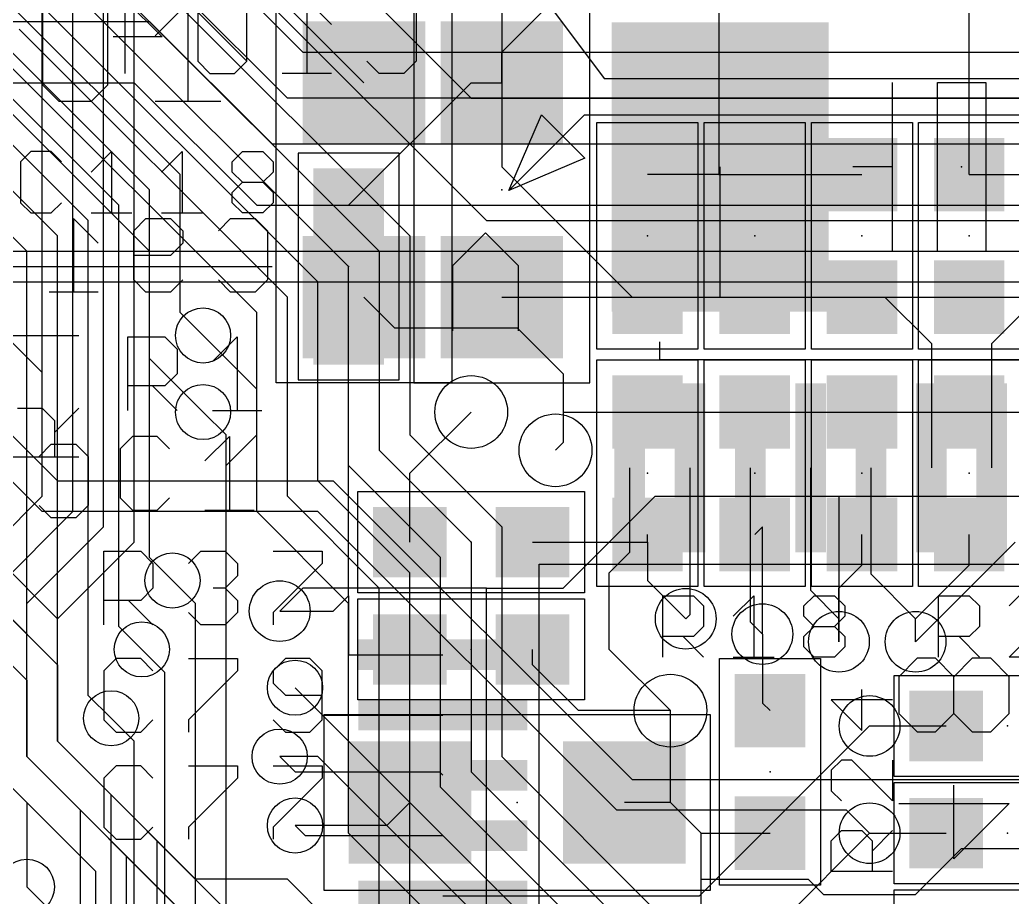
# Model space of a CAD drawing. Extents: x -61 to 136, y 23 to 123.
# Drawn here: x 80.21 to 88.43, y 56.11 to 63.39 of the extents above; entities that cross this region are included whole.
import ezdxf

# ---------------------------------------------------------------- set-up
doc = ezdxf.new("R2010")
doc.units = 0
for name, color, linetype in [('1', 14, 'CONTINUOUS'), ('13', 94, 'CONTINUOUS'), ('14', 94, 'CONTINUOUS'), ('15', 54, 'CONTINUOUS'), ('16', 134, 'CONTINUOUS'), ('18', 94, 'CONTINUOUS'), ('21', 251, 'CONTINUOUS'), ('22', 54, 'CONTINUOUS'), ('23', 251, 'CONTINUOUS'), ('24', 54, 'CONTINUOUS'), ('25', 251, 'CONTINUOUS'), ('26', 54, 'CONTINUOUS'), ('3', 214, 'CONTINUOUS'), ('39', 14, 'CONTINUOUS'), ('4', 214, 'CONTINUOUS'), ('40', 134, 'CONTINUOUS')]:
    doc.layers.add(name, color=color, linetype=linetype)

# ---------------------------------------------------------------- blocks, each defined once
blk = doc.blocks.new('RECT')
blk.add_solid([(-0.5, -0.5), (0.5, -0.5), (-0.5, 0.5), (0.5, 0.5)])
blk = doc.blocks.new('ROUNDV')
blk.add_circle((0, 0), 0.5)

msp = doc.modelspace()

# ---------------------------------------------------------------- linework, layer by layer
at = {"layer": '1'}
for p, q in [((81.153, 59.055), (81.153, 64.643)), ((80.899, 59.182), (80.899, 64.516)), ((80.645, 59.309), (80.645, 64.389)), ((80.391, 59.436), (80.391, 64.262)), ((86, 63.875), (86, 62.103)), ((82.169, 63.754), (83.058, 62.865)), ((84.201, 63.754), (84.201, 62.1665)), ((88.0745, 62.103), (88.0745, 63.627)), ((84.201, 62.1665), (85.2805, 61.087)), ((86, 62.103), (85.4075, 62.103)), ((86, 62.103), (86.2965, 62.103)), ((86.2965, 62.103), (87.1855, 62.103)), ((88.0745, 62.103), (88.9635, 62.103)), ((83.312, 60.833), (83.058, 61.087)), ((85.2805, 61.087), (85.4075, 61.087)), ((85.4075, 61.087), (86.2965, 61.087)), ((86.2965, 61.087), (87.1855, 61.087)), ((87.1855, 61.087), (88.0745, 61.087)), ((88.0745, 61.087), (88.9635, 61.087)), ((83.312, 60.833), (84.328, 60.833)), ((84.328, 60.833), (84.709, 60.452)), ((84.709, 60.452), (84.709, 60.1345)), ((83.439, 59.6265), (83.947, 60.1345)), ((84.709, 60.1345), (84.709, 59.8805)), ((84.709, 60.1345), (85.4075, 60.1345)), ((85.4075, 60.1345), (86.2965, 60.1345)), ((86.2965, 60.1345), (87.1855, 60.1345)), ((87.1855, 60.1345), (88.0745, 60.1345)), ((88.0745, 60.1345), (88.9635, 60.1345)), ((84.709, 59.8805), (84.6455, 59.817)), ((83.439, 59.055), (83.439, 59.6265)), ((79.756, 58.801), (80.391, 59.436)), ((80.01, 58.674), (80.645, 59.309)), ((80.264, 58.547), (80.899, 59.182)), ((86.36, 59.182), (86.2965, 59.1185)), ((86.36, 58.293), (86.36, 59.182)), ((80.518, 58.42), (81.153, 59.055)), ((84.455, 59.055), (85.4075, 59.055)), ((85.4075, 59.055), (85.4075, 59.1185)), ((85.4075, 59.055), (85.4075, 58.7375)), ((87.1855, 58.8645), (87.1855, 59.1185)), ((88.0745, 58.8645), (88.0745, 59.1185)), ((86.995, 58.674), (87.1855, 58.8645)), ((87.63, 58.42), (88.0745, 58.8645)), ((85.4075, 58.7375), (85.725, 58.42)), ((86.995, 58.2295), (86.995, 58.674)), ((80.264, 57.277), (80.264, 58.547)), ((80.518, 57.404), (80.518, 58.42)), ((87.63, 58.2295), (87.63, 58.42)), ((86.36, 58.293), (86.36, 57.7215)), ((83.439, 56.896), (83.439, 58.166)), ((84.455, 58.039), (84.455, 58.166)), ((84.836, 57.658), (84.455, 58.039)), ((85.598, 57.658), (84.836, 57.658)), ((85.598, 56.896), (85.598, 57.658)), ((86.36, 57.7215), (86.4235, 57.658)), ((87.249, 57.531), (87.884, 57.531)), ((81.661, 56.261), (80.518, 57.404)), ((81.534, 56.007), (80.264, 57.277)), ((83.439, 56.896), (83.2485, 56.7055)), ((85.598, 56.896), (85.217, 56.896)), ((85.852, 56.642), (85.598, 56.896)), ((83.2485, 56.7055), (82.4865, 56.7055)), ((85.852, 56.642), (86.4235, 56.642)), ((85.852, 55.372), (85.852, 56.642)), ((87.249, 56.642), (87.884, 56.642)), ((82.423, 56.261), (81.661, 56.261)), ((82.804, 55.88), (82.423, 56.261))]:
    msp.add_line(p, q, dxfattribs=at)
at = {"layer": '13'}
for p, q in [((82.423, 62.738), (81.407, 63.754)), ((82.169, 63.5), (82.55, 63.119)), ((65.913, 63.373), (81.28, 63.373)), ((81.28, 63.373), (82.296, 62.357)), ((82.55, 63.119), (96.52, 63.119)), ((65.5828, 62.865), (81.153, 62.865)), ((81.153, 62.865), (82.169, 61.849)), ((96.647, 62.738), (82.423, 62.738)), ((82.296, 62.357), (96.774, 62.357)), ((82.169, 61.849), (96.901, 61.849)), ((77.597, 61.468), (97.028, 61.468)), ((77.724, 61.214), (97.155, 61.214)), ((82.169, 60.325), (81.7245, 60.7695)), ((82.169, 59.944), (82.169, 60.325)), ((81.915, 59.69), (82.169, 59.944)), ((81.915, 55.245), (81.915, 59.69)), ((84.709, 58.674), (85.471, 59.436)), ((85.471, 59.436), (86.995, 59.436)), ((86.995, 59.436), (86.995, 58.801)), ((86.995, 59.436), (91.44, 59.436)), ((81.661, 58.547), (81.4705, 58.7375)), ((86.995, 58.801), (86.995, 58.2295)), ((82.55, 58.674), (82.3595, 58.4835)), ((84.074, 58.674), (82.55, 58.674)), ((84.074, 58.674), (84.709, 58.674)), ((84.074, 54.737), (84.074, 58.674)), ((81.661, 55.118), (81.661, 58.547)), ((81.407, 57.9755), (81.2165, 58.166)), ((81.407, 54.991), (81.407, 57.9755)), ((83.439, 56.896), (82.4865, 57.8485)), ((81.153, 57.404), (80.9625, 57.5945)), ((81.153, 54.864), (81.153, 57.404)), ((82.677, 57.277), (82.3595, 57.277)), ((83.185, 56.769), (82.677, 57.277)), ((83.439, 54.483), (83.439, 56.896)), ((83.185, 54.356), (83.185, 56.769))]:
    msp.add_line(p, q, dxfattribs=at)
at = {"layer": '14'}
for p, q in [((80.7085, 64.3255), (83.439, 61.595)), ((80.5815, 64.0715), (83.185, 61.468)), ((82.931, 61.341), (80.4545, 63.8175)), ((83.058, 63.627), (83.947, 62.738)), ((82.677, 61.214), (80.3275, 63.5635)), ((82.423, 61.087), (80.2005, 63.3095)), ((82.169, 60.96), (80.0735, 63.0555)), ((81.28, 61.468), (79.9465, 62.8015)), ((83.947, 62.738), (101.854, 62.738)), ((83.439, 61.595), (83.439, 59.944)), ((81.28, 60.579), (81.28, 61.468)), ((83.185, 61.468), (83.185, 59.817)), ((82.931, 59.69), (82.931, 61.341)), ((82.677, 59.563), (82.677, 61.214)), ((82.423, 59.436), (82.423, 61.087)), ((82.169, 59.309), (82.169, 60.96)), ((80.518, 58.42), (78.105, 60.833)), ((80.264, 58.293), (77.851, 60.706)), ((81.7245, 60.1345), (81.28, 60.579)), ((83.439, 59.944), (84.201, 59.182)), ((83.185, 59.817), (83.947, 59.055)), ((83.693, 58.928), (82.931, 59.69)), ((83.439, 58.801), (82.677, 59.563)), ((83.185, 58.674), (82.423, 59.436)), ((82.931, 58.547), (82.169, 59.309)), ((84.201, 59.182), (84.201, 57.277)), ((83.947, 59.055), (83.947, 57.15)), ((87.63, 58.2295), (88.4555, 59.055)), ((83.693, 57.023), (83.693, 58.928)), ((83.439, 56.896), (83.439, 58.801)), ((83.185, 56.769), (83.185, 58.674)), ((82.931, 56.642), (82.931, 58.547)), ((80.518, 57.404), (80.518, 58.42)), ((80.264, 57.277), (80.264, 58.293)), ((80.9625, 56.9595), (80.518, 57.404)), ((80.7085, 56.8325), (80.264, 57.277)), ((84.201, 57.277), (88.392, 53.086)), ((80.01, 57.15), (80.264, 56.896)), ((83.947, 57.15), (88.265, 52.832)), ((88.0745, 52.6415), (83.693, 57.023)), ((80.9625, 55.8165), (80.9625, 56.9595)), ((80.264, 56.896), (80.264, 56.1975)), ((80.7085, 55.9435), (80.7085, 56.8325)), ((84.455, 55.88), (83.439, 56.896)), ((84.201, 55.753), (83.185, 56.769)), ((83.947, 55.626), (82.931, 56.642))]:
    msp.add_line(p, q, dxfattribs=at)
at = {"layer": '15'}
for p, q in [((78.996, 66.8), (84.074, 61.722)), ((84.074, 61.722), (97.282, 61.722))]:
    msp.add_line(p, q, dxfattribs=at)
at = {"layer": '16'}
for p, q in [((81.534, 62.103), (79.1845, 64.4525)), ((81.28, 61.976), (78.9305, 64.3255)), ((81.026, 61.849), (78.6765, 64.1985)), ((80.772, 61.722), (78.4225, 64.0715)), ((80.518, 61.595), (78.1685, 63.9445)), ((80.264, 61.468), (77.9145, 63.8175)), ((84.201, 63.119), (84.836, 63.754)), ((84.201, 62.865), (84.201, 63.119)), ((82.931, 61.849), (83.947, 62.865)), ((83.947, 62.865), (84.201, 62.865)), ((81.534, 60.96), (81.534, 62.103)), ((86.011, 61.087), (86.011, 62.1665)), ((81.28, 58.928), (81.28, 61.976)), ((81.026, 58.3565), (81.026, 61.849)), ((80.772, 57.785), (80.772, 61.722)), ((80.518, 57.404), (80.518, 61.595)), ((80.264, 57.277), (80.264, 61.468)), ((84.201, 61.087), (86.011, 61.087)), ((86.011, 61.087), (87.376, 61.087)), ((87.376, 61.087), (87.761, 60.702)), ((88.261, 60.702), (88.646, 61.087)), ((81.7245, 60.7695), (81.534, 60.96)), ((82.931, 58.6105), (82.931, 60.833)), ((87.761, 60.702), (87.761, 59.672)), ((88.261, 59.672), (88.261, 60.702)), ((81.915, 59.944), (81.7245, 60.1345)), ((81.915, 56.0705), (81.915, 59.944)), ((85.261, 58.972), (85.261, 59.672)), ((85.761, 58.456), (85.761, 59.672)), ((86.261, 58.392), (86.261, 59.672)), ((86.761, 58.654), (86.761, 59.672)), ((87.261, 58.789), (87.261, 59.672)), ((85.09, 58.801), (85.261, 58.972)), ((81.4705, 58.7375), (81.28, 58.928)), ((85.09, 58.166), (85.09, 58.801)), ((87.63, 58.42), (87.261, 58.789)), ((86.995, 58.42), (86.761, 58.654)), ((82.804, 58.4835), (82.931, 58.6105)), ((82.931, 58.6105), (82.931, 58.122)), ((82.3595, 58.4835), (82.804, 58.4835)), ((85.725, 58.42), (85.761, 58.456)), ((86.995, 58.2295), (86.995, 58.42)), ((87.63, 58.2295), (87.63, 58.42)), ((81.2165, 58.166), (81.026, 58.3565)), ((86.261, 58.392), (86.36, 58.293)), ((85.598, 57.658), (85.09, 58.166)), ((82.931, 58.122), (83.711, 58.122)), ((82.4865, 57.8485), (82.713, 57.622)), ((80.9625, 57.5945), (80.772, 57.785)), ((82.713, 57.622), (83.711, 57.622)), ((85.84, 56.122), (87.249, 57.531)), ((81.3435, 56.5785), (80.518, 57.404)), ((81.0895, 56.4515), (80.264, 57.277)), ((82.3595, 57.277), (82.4865, 57.15)), ((80.8355, 56.3245), (80.01, 57.15)), ((82.4865, 57.15), (83.683, 57.15)), ((83.683, 57.15), (83.711, 57.122)), ((82.4865, 56.7055), (82.57, 56.622)), ((82.57, 56.622), (83.711, 56.622)), ((86.229, 55.622), (87.249, 56.642)), ((81.3435, 53.7845), (81.3435, 56.5785)), ((81.0895, 53.7845), (81.0895, 56.4515)), ((80.8355, 53.9115), (80.8355, 56.3245)), ((83.711, 56.122), (85.84, 56.122))]:
    msp.add_line(p, q, dxfattribs=at)
at = {"layer": '21'}
for p, q in [((84.3, 63.9), (85.05, 62.9)), ((85.05, 62.9), (96.65, 62.9))]:
    msp.add_line(p, q, dxfattribs=at)
at = {"layer": '22'}
for p, q in [((87.436, 62.8665), (87.436, 62.1665)), ((87.811, 61.4665), (87.811, 62.8665)), ((87.811, 62.8665), (88.211, 62.8665)), ((88.211, 62.8665), (88.211, 61.4665)), ((87.436, 62.1665), (87.111, 62.1665)), ((87.436, 62.1665), (87.436, 61.4665)), ((88.211, 61.4665), (87.811, 61.4665)), ((85.511, 60.5665), (85.511, 60.7165)), ((90.511, 60.5665), (85.511, 60.5665)), ((84.511, 51.872), (84.511, 58.872)), ((84.511, 58.872), (91.011, 58.872)), ((87.6428, 58.092), (87.4903, 57.9394)), ((87.7954, 58.092), (87.6428, 58.092)), ((87.9479, 57.9394), (87.7954, 58.092)), ((88.1004, 58.092), (87.9479, 57.9394)), ((88.2529, 58.092), (88.1004, 58.092)), ((88.4055, 57.9394), (88.2529, 58.092)), ((87.4903, 57.9394), (87.4903, 57.6344)), ((87.9479, 57.6344), (87.9479, 57.9394)), ((88.4055, 57.6344), (88.4055, 57.9394)), ((87.4903, 57.6344), (87.6428, 57.4818)), ((87.7954, 57.4818), (87.9479, 57.6344)), ((87.9479, 57.6344), (88.1004, 57.4818)), ((88.2529, 57.4818), (88.4055, 57.6344)), ((87.6428, 57.4818), (87.7954, 57.4818)), ((88.1004, 57.4818), (88.2529, 57.4818)), ((87.9479, 56.4294), (87.9479, 57.0395)), ((87.4903, 56.887), (88.4055, 56.887)), ((88.4055, 56.887), (87.9479, 56.4294))]:
    msp.add_line(p, q, dxfattribs=at)
at = {"layer": '23'}
for p in [(83.058, 61.976), (85.4075, 61.595), (86.2965, 61.595), (87.1855, 61.595), (88.0745, 61.595), (85.4075, 59.6265), (86.2965, 59.6265), (87.1855, 59.6265), (88.0745, 59.6265), (83.947, 59.055), (83.947, 58.166), (88.392, 57.531), (86.4235, 57.15), (84.328, 56.896), (88.392, 56.642)]:
    msp.add_point(p, dxfattribs=at)
at = {"layer": '24'}
for p in [(88.011, 62.1665), (84.201, 61.976), (82.931, 61.341)]:
    msp.add_point(p, dxfattribs=at)
at = {"layer": '25'}
for p, q in [((80.3926, 63.5261), (80.3926, 62.8482)), ((80.9349, 62.8482), (80.9349, 63.5261)), ((81.3281, 63.2549), (81.5993, 63.5261)), ((81.5993, 63.5261), (81.5993, 62.7126)), ((80.3926, 62.8482), (80.5282, 62.7126)), ((80.7993, 62.7126), (80.9349, 62.8482)), ((80.5282, 62.7126), (80.7993, 62.7126)), ((81.3281, 62.7126), (81.8704, 62.7126)), ((84.2599, 61.9714), (84.5293, 62.6001)), ((84.8868, 62.5983), (84.2599, 61.9714)), ((84.5293, 62.6001), (84.8886, 62.2408)), ((84.8868, 62.5983), (96.7613, 62.5983)), ((80.2959, 62.2939), (80.2112, 62.2092)), ((80.4654, 62.2939), (80.2959, 62.2939)), ((80.5502, 62.2092), (80.4654, 62.2939)), ((80.7959, 62.1245), (80.9654, 62.2939)), ((80.9654, 62.2939), (80.9654, 61.7855)), ((81.3806, 62.1245), (81.5501, 62.2939)), ((81.5501, 62.2939), (81.5501, 61.7855)), ((81.9653, 62.2092), (82.05, 62.2939)), ((82.05, 62.2939), (82.2195, 62.2939)), ((82.2195, 62.2939), (82.3043, 62.2092)), ((80.2112, 62.2092), (80.2112, 61.8702)), ((81.9653, 62.1245), (81.9653, 62.2092)), ((82.3043, 62.2092), (82.3043, 62.1245)), ((84.8886, 62.2408), (84.2599, 61.9714)), ((82.05, 62.0397), (81.9653, 62.1245)), ((82.3043, 62.1245), (82.2195, 62.0397)), ((81.9653, 61.955), (82.05, 62.0397)), ((82.05, 62.0397), (82.2195, 62.0397)), ((82.2195, 62.0397), (82.3043, 61.955)), ((81.9653, 61.8702), (81.9653, 61.955)), ((82.3043, 61.955), (82.3043, 61.8702)), ((80.2112, 61.8702), (80.2959, 61.7855)), ((80.4654, 61.7855), (80.5502, 61.8702)), ((82.05, 61.7855), (81.9653, 61.8702)), ((82.3043, 61.8702), (82.2195, 61.7855)), ((80.2959, 61.7855), (80.4654, 61.7855)), ((80.7959, 61.7855), (81.1349, 61.7855)), ((81.3806, 61.7855), (81.7196, 61.7855)), ((82.2195, 61.7855), (82.05, 61.7855)), ((83.7946, 61.3499), (84.0658, 61.6211)), ((84.0658, 61.6211), (84.3369, 61.3499)), ((71.12, 61.341), (82.296, 61.341)), ((83.7946, 60.8076), (83.7946, 61.3499)), ((84.3369, 61.3499), (84.3369, 60.8076)), ((83.7946, 61.2143), (84.3369, 61.2143)), ((80.3907, 60.4616), (80.3907, 60.8683)), ((80.6958, 60.7666), (80.0857, 60.7666)), ((80.0857, 60.7666), (80.3907, 60.4616)), ((81.1022, 60.1472), (81.1022, 60.7573)), ((81.1022, 60.7573), (81.4073, 60.7573)), ((81.4073, 60.7573), (81.5089, 60.6556)), ((81.8038, 60.5539), (82.0072, 60.7573)), ((82.0072, 60.7573), (82.0072, 60.1472)), ((81.5089, 60.6556), (81.5089, 60.4523)), ((81.5089, 60.4523), (81.4073, 60.3506)), ((81.4073, 60.3506), (81.1022, 60.3506)), ((81.3056, 60.3506), (81.5089, 60.1472)), ((80.1874, 60.1667), (80.3907, 60.1667)), ((80.3907, 60.1667), (80.4924, 60.065)), ((80.4924, 59.9633), (80.6958, 60.1667)), ((81.8038, 60.1472), (82.2106, 60.1472)), ((80.4924, 60.065), (80.4924, 59.7599)), ((81.1404, 59.9318), (81.0387, 59.8301)), ((81.3438, 59.9318), (81.1404, 59.9318)), ((81.4454, 59.8301), (81.3438, 59.9318)), ((81.7403, 59.7284), (81.9437, 59.9318)), ((81.9437, 59.9318), (81.9437, 59.3217)), ((81.0387, 59.8301), (81.0387, 59.4234)), ((80.6958, 59.7599), (80.0857, 59.7599)), ((81.0387, 59.4234), (81.1404, 59.3217)), ((81.3438, 59.3217), (81.4454, 59.4234)), ((81.1404, 59.3217), (81.3438, 59.3217)), ((81.7403, 59.3217), (82.1471, 59.3217)), ((80.9023, 58.3692), (80.9023, 58.9793)), ((80.9023, 58.9793), (81.2073, 58.9793)), ((81.2073, 58.9793), (81.309, 58.8776)), ((81.6039, 58.8776), (81.7056, 58.9793)), ((81.7056, 58.9793), (81.909, 58.9793)), ((81.909, 58.9793), (82.0107, 58.8776)), ((82.3056, 58.9793), (82.7123, 58.9793)), ((82.7123, 58.9793), (82.7123, 58.8776)), ((81.309, 58.8776), (81.309, 58.6743)), ((82.0107, 58.8776), (82.0107, 58.7759)), ((82.7123, 58.8776), (82.3056, 58.4709)), ((82.0107, 58.7759), (81.909, 58.6743)), ((81.309, 58.6743), (81.2073, 58.5726)), ((81.909, 58.6743), (81.8073, 58.6743)), ((81.909, 58.6743), (82.0107, 58.5726)), ((81.2073, 58.5726), (80.9023, 58.5726)), ((81.1057, 58.5726), (81.309, 58.3692)), ((82.0107, 58.5726), (82.0107, 58.4709)), ((85.5345, 58.1025), (85.5345, 58.6109)), ((85.5345, 58.6109), (85.7887, 58.6109)), ((85.7887, 58.6109), (85.8735, 58.5262)), ((86.1192, 58.4415), (86.2887, 58.6109)), ((86.2887, 58.6109), (86.2887, 58.1025)), ((86.7039, 58.5262), (86.7886, 58.6109)), ((86.7886, 58.6109), (86.9581, 58.6109)), ((86.9581, 58.6109), (87.0429, 58.5262)), ((87.8205, 58.1025), (87.8205, 58.6109)), ((87.8205, 58.6109), (88.0747, 58.6109)), ((88.0747, 58.6109), (88.1595, 58.5262)), ((88.4899, 58.6109), (88.4052, 58.5262)), ((85.8735, 58.5262), (85.8735, 58.3567)), ((86.7039, 58.4415), (86.7039, 58.5262)), ((87.0429, 58.5262), (87.0429, 58.4415)), ((88.1595, 58.5262), (88.1595, 58.3567)), ((81.7056, 58.3692), (81.6039, 58.4709)), ((82.0107, 58.4709), (81.909, 58.3692)), ((82.3056, 58.4709), (82.3056, 58.3692)), ((86.7886, 58.3567), (86.7039, 58.4415)), ((87.0429, 58.4415), (86.9581, 58.3567)), ((88.4052, 58.1025), (88.7442, 58.4415)), ((81.909, 58.3692), (81.7056, 58.3692)), ((85.8735, 58.3567), (85.7887, 58.272)), ((86.7039, 58.272), (86.7886, 58.3567)), ((86.7886, 58.3567), (86.9581, 58.3567)), ((86.9581, 58.3567), (87.0429, 58.272)), ((88.1595, 58.3567), (88.0747, 58.272)), ((85.7887, 58.272), (85.5345, 58.272)), ((85.704, 58.272), (85.8735, 58.1025)), ((86.7039, 58.1872), (86.7039, 58.272)), ((87.0429, 58.272), (87.0429, 58.1872)), ((88.0747, 58.272), (87.8205, 58.272)), ((87.99, 58.272), (88.1595, 58.1025)), ((86.7886, 58.1025), (86.7039, 58.1872)), ((87.0429, 58.1872), (86.9581, 58.1025)), ((81.004, 58.0903), (80.9023, 57.9886)), ((81.2073, 58.0903), (81.004, 58.0903)), ((81.309, 57.9886), (81.2073, 58.0903)), ((81.6039, 58.0903), (82.0107, 58.0903)), ((82.0107, 58.0903), (82.0107, 57.9886)), ((82.4072, 58.0903), (82.3056, 57.9886)), ((82.6106, 58.0903), (82.4072, 58.0903)), ((82.7123, 57.9886), (82.6106, 58.0903)), ((86.1192, 58.1025), (86.4582, 58.1025)), ((86.9581, 58.1025), (86.7886, 58.1025)), ((88.7442, 58.1025), (88.4052, 58.1025)), ((80.9023, 57.9886), (80.9023, 57.5819)), ((82.0107, 57.9886), (81.6039, 57.5819)), ((82.3056, 57.9886), (82.3056, 57.8869)), ((82.7123, 57.5819), (82.7123, 57.9886)), ((82.3056, 57.8869), (82.4072, 57.7853)), ((87.1853, 57.4939), (87.1853, 57.8329)), ((82.4072, 57.7853), (82.7123, 57.7853)), ((87.4395, 57.7481), (86.9311, 57.7481)), ((86.9311, 57.7481), (87.1853, 57.4939)), ((80.9023, 57.5819), (81.004, 57.4802)), ((81.2073, 57.4802), (81.309, 57.5819)), ((81.6039, 57.5819), (81.6039, 57.4802)), ((82.3056, 57.5819), (82.4072, 57.4802)), ((82.6106, 57.4802), (82.7123, 57.5819)), ((81.004, 57.4802), (81.2073, 57.4802)), ((82.4072, 57.4802), (82.6106, 57.4802)), ((87.0158, 57.2482), (86.9311, 57.1634)), ((87.1005, 57.2482), (87.0158, 57.2482)), ((87.4395, 56.9092), (87.1005, 57.2482)), ((87.4395, 57.2482), (87.4395, 56.9092)), ((81.004, 57.2013), (80.9023, 57.0996)), ((81.2073, 57.2013), (81.004, 57.2013)), ((81.309, 57.0996), (81.2073, 57.2013)), ((81.6039, 57.2013), (82.0107, 57.2013)), ((82.0107, 57.2013), (82.0107, 57.0996)), ((82.3056, 57.2013), (82.7123, 57.2013)), ((82.7123, 57.2013), (82.7123, 57.0996)), ((86.9311, 57.1634), (86.9311, 56.9939)), ((80.9023, 57.0996), (80.9023, 56.6929)), ((82.0107, 57.0996), (81.6039, 56.6929)), ((82.7123, 57.0996), (82.3056, 56.6929)), ((86.9311, 56.9939), (87.0158, 56.9092)), ((80.9023, 56.6929), (81.004, 56.5912)), ((81.2073, 56.5912), (81.309, 56.6929)), ((81.6039, 56.6929), (81.6039, 56.5912)), ((82.3056, 56.6929), (82.3056, 56.5912)), ((81.004, 56.5912), (81.2073, 56.5912)), ((86.9311, 56.5787), (87.0158, 56.6635)), ((87.0158, 56.6635), (87.1853, 56.6635)), ((87.1853, 56.6635), (87.27, 56.5787)), ((87.27, 56.494), (87.4395, 56.6635)), ((86.9311, 56.3245), (86.9311, 56.5787)), ((87.27, 56.5787), (87.27, 56.3245)), ((87.4395, 56.3245), (86.9311, 56.3245))]:
    msp.add_line(p, q, dxfattribs=at)
at = {"layer": '26'}
for p, q in [((81.0798, 62.9412), (81.0798, 63.5513)), ((81.0798, 63.5513), (81.3849, 63.2463)), ((82.7882, 63.3479), (82.5848, 63.5513)), ((82.5848, 63.5513), (82.5848, 62.9412)), ((81.6798, 63.4496), (81.6798, 63.0429)), ((82.0865, 63.0429), (81.6798, 63.4496)), ((82.0865, 63.0429), (82.0865, 63.4496)), ((83.4898, 63.4496), (83.4898, 63.0429)), ((81.3849, 63.2463), (80.9781, 63.2463)), ((81.6798, 63.0429), (81.7815, 62.9412)), ((81.9848, 62.9412), (82.0865, 63.0429)), ((83.1847, 62.9412), (83.0831, 63.0429)), ((83.4898, 63.0429), (83.3881, 62.9412)), ((81.7815, 62.9412), (81.9848, 62.9412)), ((82.7882, 62.9412), (82.3814, 62.9412)), ((83.3881, 62.9412), (83.1847, 62.9412)), ((80.8545, 61.5349), (80.6512, 61.7383)), ((80.6512, 61.7383), (80.6512, 61.1282)), ((81.1494, 61.6366), (81.2511, 61.7383)), ((81.2511, 61.7383), (81.4545, 61.7383)), ((81.4545, 61.7383), (81.5562, 61.6366)), ((81.8511, 61.6366), (81.9527, 61.7383)), ((81.9527, 61.7383), (82.1561, 61.7383)), ((82.1561, 61.7383), (82.2578, 61.6366)), ((81.1494, 61.2299), (81.1494, 61.6366)), ((81.5562, 61.6366), (81.5562, 61.5349)), ((82.2578, 61.6366), (82.2578, 61.2299)), ((81.5562, 61.5349), (81.4545, 61.4333)), ((81.4545, 61.4333), (81.1494, 61.4333)), ((81.2511, 61.1282), (81.1494, 61.2299)), ((81.5562, 61.2299), (81.4545, 61.1282)), ((81.9527, 61.1282), (81.8511, 61.2299)), ((82.2578, 61.2299), (82.1561, 61.1282)), ((80.8545, 61.1282), (80.4478, 61.1282)), ((81.4545, 61.1282), (81.2511, 61.1282)), ((82.1561, 61.1282), (81.9527, 61.1282)), ((80.3651, 59.7666), (80.4668, 59.8683)), ((80.4668, 59.8683), (80.6702, 59.8683)), ((80.6702, 59.8683), (80.7719, 59.7666)), ((80.7719, 59.7666), (80.7719, 59.3599)), ((80.4668, 59.2582), (80.3651, 59.3599)), ((80.7719, 59.3599), (80.6702, 59.2582)), ((80.6702, 59.2582), (80.4668, 59.2582))]:
    msp.add_line(p, q, dxfattribs=at)
at = {"layer": '3'}
for p, q in [((80.391, 59.309), (76, 63.7)), ((76.8, 63.281), (80.518, 59.563)), ((80.518, 59.563), (82.804, 59.563)), ((82.804, 59.563), (85.2805, 57.0865)), ((82.677, 59.309), (80.391, 59.309)), ((85.1535, 56.8325), (82.677, 59.309)), ((85.2805, 57.0865), (89.0905, 57.0865)), ((87.0585, 56.8325), (85.1535, 56.8325)), ((87.249, 56.642), (87.0585, 56.8325)), ((87.63, 56.134), (88.011, 56.515)), ((88.011, 56.515), (88.646, 56.515)), ((85.852, 56.261), (86.741, 56.261)), ((86.741, 56.261), (86.868, 56.134)), ((80.264, 56.1975), (80.7085, 55.753)), ((86.868, 56.134), (87.63, 56.134))]:
    msp.add_line(p, q, dxfattribs=at)
at = {"layer": '39'}
for p, q in [((82.329, 60.376), (82.329, 63.576)), ((83.787, 63.576), (83.787, 60.376)), ((84.9884, 60.6552), (84.9884, 62.5348)), ((84.9884, 62.5348), (85.8266, 62.5348)), ((85.8266, 62.5348), (85.8266, 60.6552)), ((85.8774, 60.6552), (85.8774, 62.5348)), ((85.8774, 62.5348), (86.7156, 62.5348)), ((86.7156, 62.5348), (86.7156, 60.6552)), ((86.7664, 60.6552), (86.7664, 62.5348)), ((86.7664, 62.5348), (87.6046, 62.5348)), ((87.6046, 62.5348), (87.6046, 60.6552)), ((87.6554, 60.6552), (87.6554, 62.5348)), ((87.6554, 62.5348), (88.4936, 62.5348)), ((85.8266, 60.6552), (84.9884, 60.6552)), ((86.7156, 60.6552), (85.8774, 60.6552)), ((87.6046, 60.6552), (86.7664, 60.6552)), ((88.4936, 60.6552), (87.6554, 60.6552)), ((84.9884, 58.6867), (84.9884, 60.5663)), ((84.9884, 60.5663), (85.8266, 60.5663)), ((85.8266, 60.5663), (85.8266, 58.6867)), ((85.8774, 58.6867), (85.8774, 60.5663)), ((85.8774, 60.5663), (86.7156, 60.5663)), ((86.7156, 60.5663), (86.7156, 58.6867)), ((86.7664, 58.6867), (86.7664, 60.5663)), ((86.7664, 60.5663), (87.6046, 60.5663)), ((87.6046, 60.5663), (87.6046, 58.6867)), ((87.6554, 58.6867), (87.6554, 60.5663)), ((87.6554, 60.5663), (88.4936, 60.5663)), ((83.787, 60.376), (82.329, 60.376)), ((83.0072, 58.6359), (83.0072, 59.4741)), ((83.0072, 59.4741), (84.8868, 59.4741)), ((84.8868, 59.4741), (84.8868, 58.6359)), ((85.8266, 58.6867), (84.9884, 58.6867)), ((86.7156, 58.6867), (85.8774, 58.6867)), ((87.6046, 58.6867), (86.7664, 58.6867)), ((88.4936, 58.6867), (87.6554, 58.6867)), ((84.8868, 58.6359), (83.0072, 58.6359)), ((83.0072, 58.5851), (84.8868, 58.5851)), ((83.0072, 57.7469), (83.0072, 58.5851)), ((84.8868, 58.5851), (84.8868, 57.7469)), ((86.0044, 56.2102), (86.0044, 58.0898)), ((86.0044, 58.0898), (86.8426, 58.0898)), ((86.8426, 58.0898), (86.8426, 56.2102)), ((87.4522, 57.1119), (87.4522, 57.9501)), ((87.4522, 57.9501), (89.3318, 57.9501)), ((84.8868, 57.7469), (83.0072, 57.7469)), ((82.728, 57.625), (85.928, 57.625)), ((82.728, 56.167), (82.728, 57.625)), ((85.928, 57.625), (85.928, 56.167)), ((89.3318, 57.1119), (87.4522, 57.1119)), ((87.4522, 57.0611), (89.3318, 57.0611)), ((87.4522, 56.2229), (87.4522, 57.0611)), ((86.8426, 56.2102), (86.0044, 56.2102)), ((89.3318, 56.2229), (87.4522, 56.2229)), ((85.928, 56.167), (82.728, 56.167)), ((87.4522, 55.3339), (87.4522, 56.1721)), ((87.4522, 56.1721), (89.3318, 56.1721))]:
    msp.add_line(p, q, dxfattribs=at)
at = {"layer": '4'}
for p, q in [((79.121, 59.436), (80.518, 58.039)), ((78.994, 59.182), (80.264, 57.912)), ((80.518, 58.039), (80.518, 57.404)), ((80.264, 57.912), (80.264, 57.277)), ((80.518, 57.404), (82.042, 55.88)), ((80.264, 57.277), (81.915, 55.626))]:
    msp.add_line(p, q, dxfattribs=at)
at = {"layer": '40'}
for p, q in [((83.472, 63.576), (83.472, 60.376)), ((84.93, 60.376), (84.93, 63.576)), ((82.5119, 62.2808), (82.5119, 60.4012)), ((83.3501, 62.2808), (82.5119, 62.2808)), ((83.3501, 60.4012), (83.3501, 62.2808)), ((82.5119, 60.4012), (83.3501, 60.4012)), ((83.472, 60.376), (84.93, 60.376))]:
    msp.add_line(p, q, dxfattribs=at)

# ---------------------------------------------------------------- block references
at = {"layer": '1'}
for p, xscale, yscale, rotation in [((83.058, 62.865), 1.016, 1.016, 90), ((85.4075, 62.103), 0.6096, 0.5842, 270), ((86.2965, 62.103), 0.6096, 0.5842, 270), ((87.1855, 62.103), 0.6096, 0.5842, 270), ((88.0745, 62.103), 0.6096, 0.5842, 270), ((83.058, 61.087), 1.016, 1.016, 90), ((85.4075, 61.087), 0.6096, 0.5842, 270), ((86.2965, 61.087), 0.6096, 0.5842, 270), ((87.1855, 61.087), 0.6096, 0.5842, 270), ((88.0745, 61.087), 0.6096, 0.5842, 270), ((85.4075, 60.1345), 0.6096, 0.5842, 90), ((86.2965, 60.1345), 0.6096, 0.5842, 270), ((87.1855, 60.1345), 0.6096, 0.5842, 270), ((88.0745, 60.1345), 0.6096, 0.5842, 270), ((85.4075, 59.1185), 0.6096, 0.5842, 90), ((86.2965, 59.1185), 0.6096, 0.5842, 270), ((87.1855, 59.1185), 0.6096, 0.5842, 270), ((88.0745, 59.1185), 0.6096, 0.5842, 270), ((83.439, 59.055), 0.6096, 0.5842, 180), ((84.455, 59.055), 0.6096, 0.5842, 180), ((86.4235, 57.658), 0.6096, 0.5842, 90), ((87.884, 57.531), 0.6096, 0.5842, 180), ((86.4235, 56.642), 0.6096, 0.5842, 90)]:
    msp.add_blockref('RECT', p, dxfattribs=dict(at, xscale=xscale, yscale=yscale, rotation=rotation))
for p, xscale, yscale in [((83.439, 58.166), 0.6096, 0.5842), ((84.455, 58.166), 0.6096, 0.5842), ((83.439, 56.896), 1.016, 1.016), ((85.217, 56.896), 1.016, 1.016), ((87.884, 56.642), 0.6096, 0.5842)]:
    msp.add_blockref('RECT', p, dxfattribs=dict(at, xscale=xscale, yscale=yscale))
at = {"layer": '16'}
for p, xscale, yscale, rotation in [((84.201, 62.865), 1.016, 1.016, 270), ((86.011, 62.1665), 1.8, 2.4, 180), ((82.931, 61.849), 0.6096, 0.5842, 270), ((84.201, 61.087), 1.016, 1.016, 270), ((82.931, 60.833), 0.6096, 0.5842, 270), ((85.261, 59.672), 1.4, 0.254, 270), ((85.761, 59.672), 1.4, 0.254, 270), ((86.261, 59.672), 1.4, 0.254, 270), ((86.761, 59.672), 1.4, 0.254, 270), ((87.261, 59.672), 1.4, 0.254, 270), ((87.761, 59.672), 1.4, 0.254, 270), ((88.261, 59.672), 1.4, 0.254, 270)]:
    msp.add_blockref('RECT', p, dxfattribs=dict(at, xscale=xscale, yscale=yscale, rotation=rotation))
at = {"layer": '16', "xscale": 1.4, "yscale": 0.254}
for p in [(83.711, 58.122), (83.711, 57.622), (83.711, 57.122), (83.711, 56.622), (83.711, 56.122)]:
    msp.add_blockref('RECT', p, dxfattribs=at)
at = {"layer": '18'}
for p, xscale, yscale in [((81.7245, 60.7695), 0.4572, 0.4572), ((81.7245, 60.7695), 0.4572, 0.4572), ((81.7245, 60.7695), 0.4572, 0.4572), ((81.7245, 60.7695), 0.4572, 0.4572), ((81.7245, 60.7695), 0.4572, 0.4572), ((81.7245, 60.7695), 0.4572, 0.4572), ((81.7245, 60.7695), 0.4572, 0.4572), ((81.7245, 60.7695), 0.4572, 0.4572), ((83.947, 60.1345), 0.6032, 0.6032), ((83.947, 60.1345), 0.6032, 0.6032), ((83.947, 60.1345), 0.6032, 0.6032), ((83.947, 60.1345), 0.6032, 0.6032), ((83.947, 60.1345), 0.6032, 0.6032), ((83.947, 60.1345), 0.6032, 0.6032), ((83.947, 60.1345), 0.6032, 0.6032), ((83.947, 60.1345), 0.6032, 0.6032), ((81.7245, 60.1345), 0.4572, 0.4572), ((81.7245, 60.1345), 0.4572, 0.4572), ((81.7245, 60.1345), 0.4572, 0.4572), ((81.7245, 60.1345), 0.4572, 0.4572), ((81.7245, 60.1345), 0.4572, 0.4572), ((81.7245, 60.1345), 0.4572, 0.4572), ((81.7245, 60.1345), 0.4572, 0.4572), ((81.7245, 60.1345), 0.4572, 0.4572), ((84.6455, 59.817), 0.6032, 0.6032), ((84.6455, 59.817), 0.6032, 0.6032), ((84.6455, 59.817), 0.6032, 0.6032), ((84.6455, 59.817), 0.6032, 0.6032), ((84.6455, 59.817), 0.6032, 0.6032), ((84.6455, 59.817), 0.6032, 0.6032), ((84.6455, 59.817), 0.6032, 0.6032), ((84.6455, 59.817), 0.6032, 0.6032), ((81.4705, 58.7375), 0.4572, 0.4572), ((81.4705, 58.7375), 0.4572, 0.4572), ((81.4705, 58.7375), 0.4572, 0.4572), ((81.4705, 58.7375), 0.4572, 0.4572), ((81.4705, 58.7375), 0.4572, 0.4572), ((81.4705, 58.7375), 0.4572, 0.4572), ((81.4705, 58.7375), 0.4572, 0.4572), ((81.4705, 58.7375), 0.4572, 0.4572), ((82.3595, 58.4835), 0.5032, 0.5032), ((82.3595, 58.4835), 0.5032, 0.5032), ((82.3595, 58.4835), 0.5032, 0.5032), ((82.3595, 58.4835), 0.5032, 0.5032), ((82.3595, 58.4835), 0.5032, 0.5032), ((82.3595, 58.4835), 0.5032, 0.5032), ((82.3595, 58.4835), 0.5032, 0.5032), ((82.3595, 58.4835), 0.5032, 0.5032), ((85.725, 58.42), 0.5032, 0.5032), ((85.725, 58.42), 0.5032, 0.5032), ((85.725, 58.42), 0.5032, 0.5032), ((85.725, 58.42), 0.5032, 0.5032), ((85.725, 58.42), 0.5032, 0.5032), ((85.725, 58.42), 0.5032, 0.5032), ((85.725, 58.42), 0.5032, 0.5032), ((85.725, 58.42), 0.5032, 0.5032), ((86.36, 58.293), 0.5032, 0.5032), ((86.36, 58.293), 0.5032, 0.5032), ((86.36, 58.293), 0.5032, 0.5032), ((86.36, 58.293), 0.5032, 0.5032), ((86.36, 58.293), 0.5032, 0.5032), ((86.36, 58.293), 0.5032, 0.5032), ((86.36, 58.293), 0.5032, 0.5032), ((86.36, 58.293), 0.5032, 0.5032), ((86.995, 58.2295), 0.5032, 0.5032), ((86.995, 58.2295), 0.5032, 0.5032), ((86.995, 58.2295), 0.5032, 0.5032), ((86.995, 58.2295), 0.5032, 0.5032), ((86.995, 58.2295), 0.5032, 0.5032), ((86.995, 58.2295), 0.5032, 0.5032), ((86.995, 58.2295), 0.5032, 0.5032), ((86.995, 58.2295), 0.5032, 0.5032), ((87.63, 58.2295), 0.5032, 0.5032), ((87.63, 58.2295), 0.5032, 0.5032), ((87.63, 58.2295), 0.5032, 0.5032), ((87.63, 58.2295), 0.5032, 0.5032), ((87.63, 58.2295), 0.5032, 0.5032), ((87.63, 58.2295), 0.5032, 0.5032), ((87.63, 58.2295), 0.5032, 0.5032), ((87.63, 58.2295), 0.5032, 0.5032), ((81.2165, 58.166), 0.4572, 0.4572), ((81.2165, 58.166), 0.4572, 0.4572), ((81.2165, 58.166), 0.4572, 0.4572), ((81.2165, 58.166), 0.4572, 0.4572), ((81.2165, 58.166), 0.4572, 0.4572), ((81.2165, 58.166), 0.4572, 0.4572), ((81.2165, 58.166), 0.4572, 0.4572), ((81.2165, 58.166), 0.4572, 0.4572), ((82.4865, 57.8485), 0.4572, 0.4572), ((82.4865, 57.8485), 0.4572, 0.4572), ((82.4865, 57.8485), 0.4572, 0.4572), ((82.4865, 57.8485), 0.4572, 0.4572), ((82.4865, 57.8485), 0.4572, 0.4572), ((82.4865, 57.8485), 0.4572, 0.4572), ((82.4865, 57.8485), 0.4572, 0.4572), ((82.4865, 57.8485), 0.4572, 0.4572), ((85.598, 57.658), 0.6032, 0.6032), ((85.598, 57.658), 0.6032, 0.6032), ((85.598, 57.658), 0.6032, 0.6032), ((85.598, 57.658), 0.6032, 0.6032), ((85.598, 57.658), 0.6032, 0.6032), ((85.598, 57.658), 0.6032, 0.6032), ((85.598, 57.658), 0.6032, 0.6032), ((85.598, 57.658), 0.6032, 0.6032), ((80.9625, 57.5945), 0.4572, 0.4572), ((80.9625, 57.5945), 0.4572, 0.4572), ((80.9625, 57.5945), 0.4572, 0.4572), ((80.9625, 57.5945), 0.4572, 0.4572), ((80.9625, 57.5945), 0.4572, 0.4572), ((80.9625, 57.5945), 0.4572, 0.4572), ((80.9625, 57.5945), 0.4572, 0.4572), ((80.9625, 57.5945), 0.4572, 0.4572), ((87.249, 57.531), 0.5032, 0.5032), ((87.249, 57.531), 0.5032, 0.5032), ((87.249, 57.531), 0.5032, 0.5032), ((87.249, 57.531), 0.5032, 0.5032), ((87.249, 57.531), 0.5032, 0.5032), ((87.249, 57.531), 0.5032, 0.5032), ((87.249, 57.531), 0.5032, 0.5032), ((87.249, 57.531), 0.5032, 0.5032), ((82.3595, 57.277), 0.4572, 0.4572), ((82.3595, 57.277), 0.4572, 0.4572), ((82.3595, 57.277), 0.4572, 0.4572), ((82.3595, 57.277), 0.4572, 0.4572), ((82.3595, 57.277), 0.4572, 0.4572), ((82.3595, 57.277), 0.4572, 0.4572), ((82.3595, 57.277), 0.4572, 0.4572), ((82.3595, 57.277), 0.4572, 0.4572), ((82.4865, 56.7055), 0.4572, 0.4572), ((82.4865, 56.7055), 0.4572, 0.4572), ((82.4865, 56.7055), 0.4572, 0.4572), ((82.4865, 56.7055), 0.4572, 0.4572), ((82.4865, 56.7055), 0.4572, 0.4572), ((82.4865, 56.7055), 0.4572, 0.4572), ((82.4865, 56.7055), 0.4572, 0.4572), ((82.4865, 56.7055), 0.4572, 0.4572), ((87.249, 56.642), 0.5032, 0.5032), ((87.249, 56.642), 0.5032, 0.5032), ((87.249, 56.642), 0.5032, 0.5032), ((87.249, 56.642), 0.5032, 0.5032), ((87.249, 56.642), 0.5032, 0.5032), ((87.249, 56.642), 0.5032, 0.5032), ((87.249, 56.642), 0.5032, 0.5032), ((87.249, 56.642), 0.5032, 0.5032), ((80.264, 56.1975), 0.4572, 0.4572), ((80.264, 56.1975), 0.4572, 0.4572), ((80.264, 56.1975), 0.4572, 0.4572), ((80.264, 56.1975), 0.4572, 0.4572), ((80.264, 56.1975), 0.4572, 0.4572), ((80.264, 56.1975), 0.4572, 0.4572), ((80.264, 56.1975), 0.4572, 0.4572), ((80.264, 56.1975), 0.4572, 0.4572)]:
    msp.add_blockref('ROUNDV', p, dxfattribs=dict(at, xscale=xscale, yscale=yscale))

doc.saveas('drawing.dxf')
